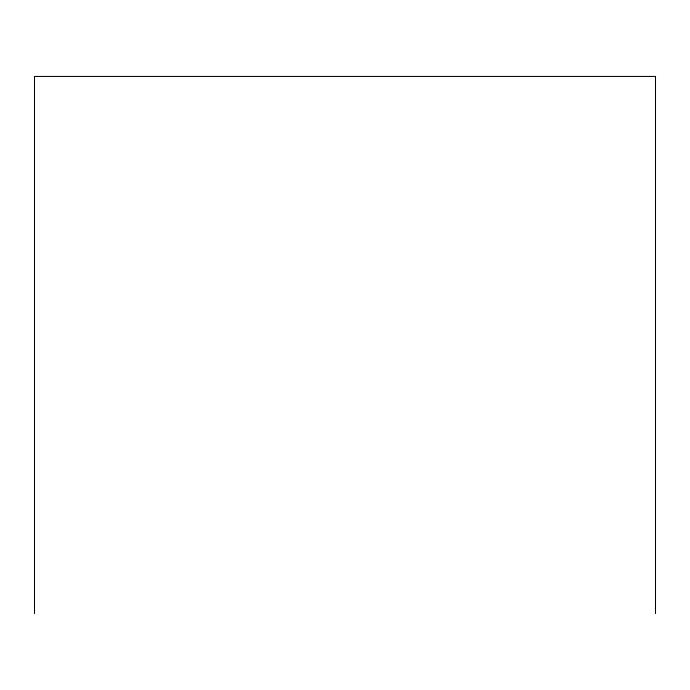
<?xml version="1.0" encoding="UTF-8"?>
<svg xmlns="http://www.w3.org/2000/svg" width="690" height="690" viewBox="0 0 690 690"><rect width="100%" height="100%" fill="white"/><g stroke="black" fill="none" stroke-linecap="round" stroke-linejoin="round"><path stroke-width="1.03" d="M655.5 613.557L655.5 76.443L34.5 76.443L34.5 613.557"/></g></svg>
